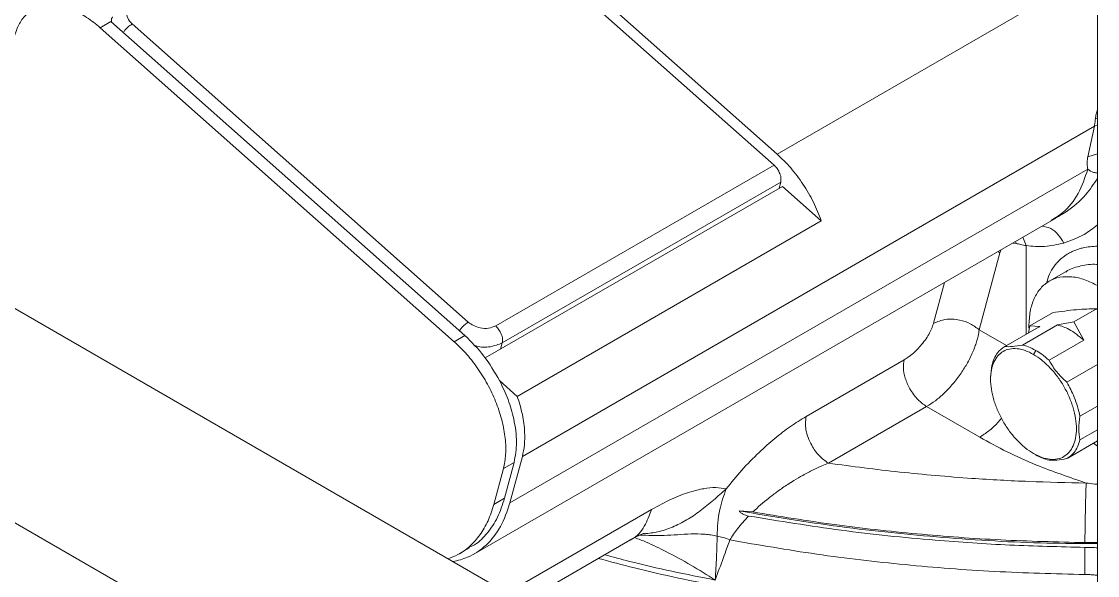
# Model space of a CAD drawing. Header units: millimetres. Extents: x 169 to 14583, y -399 to 10804.
# Drawn here: x 1877.9 to 2041.9, y 7629.6 to 7714 of the extents above; entities that cross this region are included whole.
import ezdxf

# ---------------------------------------------------------------- set-up
doc = ezdxf.new("R2010")
doc.units = ezdxf.units.MM
doc.header["$LTSCALE"] = 35

msp = doc.modelspace()

# ---------------------------------------------------------------- linework, layer by layer
at = {"color": 7, "linetype": 'Continuous', "lineweight": 18}
for p, q in [((2041.877, 7290.161), (2041.877, 8375.283)), ((1299.415, 7971.046), (1935.811, 7603.662)), ((2041.877, 7575.051), (1525.69, 7873.04)), ((1993.075, 7693.842), (1937.751, 7742.898)), ((1992.617, 7692.134), (1937.293, 7741.19)), ((1993.075, 7693.842), (2037.976, 7719.763)), ((1891.541, 7714.028), (1889.914, 7713.089)), ((1943.872, 7665.245), (1889.914, 7713.089)), ((1945.499, 7666.183), (1891.541, 7714.028)), ((1954.259, 7647.774), (2041.4, 7698.08)), ((2041.4, 7698.08), (2040.405, 7693.407)), ((2041.4, 7698.08), (2041.877, 7698.285)), ((2041.565, 7699.212), (2041.877, 7699.346)), ((2040.405, 7693.407), (2041.877, 7693.891)), ((1950.191, 7667.642), (1992.617, 7692.134)), ((1952.363, 7640.698), (2040.416, 7691.53)), ((1948.574, 7662.766), (1993.867, 7688.913)), ((1993.617, 7689.557), (1951.191, 7665.065)), ((1993.367, 7688.624), (1993.617, 7689.557)), ((1993.867, 7688.913), (1999.796, 7683.656)), ((1946.872, 7632.886), (2034.925, 7683.718)), ((1953.481, 7656.918), (1999.796, 7683.656)), ((2034.825, 7683.661), (2035.492, 7684.012)), ((2029.495, 7680.223), (2028.957, 7680.272)), ((2029.379, 7680.516), (2029.495, 7680.223)), ((2030.482, 7681.153), (2031.005, 7679.878)), ((2026.995, 7678.779), (2023.857, 7667.065)), ((2026.698, 7678.968), (2026.995, 7678.779)), ((2027.222, 7679.271), (2026.995, 7678.779)), ((2031.005, 7679.878), (2031.005, 7666.363)), ((2037.084, 7675.934), (2034.534, 7674.462)), ((2018.574, 7674.279), (2016.906, 7668.052)), ((2038.289, 7668.267), (2041.736, 7670.257)), ((2041.877, 7670.1), (2041.736, 7670.257)), ((2035.019, 7669.656), (2031.571, 7667.666)), ((2023.857, 7667.065), (2028.039, 7664.65)), ((2032.916, 7667.466), (2027.613, 7664.404)), ((2027.786, 7664.497), (2033.089, 7667.559)), ((2035.776, 7667.799), (2030.472, 7664.737)), ((2031.571, 7667.666), (2031.389, 7666.578)), ((2031.427, 7667.594), (2031.47, 7667.063)), ((2033.089, 7667.559), (2031.571, 7667.666)), ((2032.937, 7667.434), (2033.089, 7667.559)), ((2038.289, 7668.267), (2035.776, 7667.799)), ((2039.806, 7665.472), (2038.289, 7668.267)), ((1943.872, 7665.245), (1945.499, 7666.183)), ((2034.503, 7662.411), (2039.806, 7665.472)), ((1950.941, 7664.132), (1951.191, 7665.065)), ((2032.134, 7663.309), (2032.488, 7663.922)), ((2012.423, 7662.475), (1997.474, 7653.845)), ((2025.77, 7661.63), (2025.594, 7659.737)), ((2041.877, 7661.774), (2037.19, 7659.068)), ((1950.778, 7659.315), (1953.481, 7656.918)), ((2025.593, 7659.737), (2025.593, 7659.532)), ((2015.838, 7655.364), (2000.889, 7646.734)), ((2015.838, 7655.364), (2023.934, 7650.69)), ((2039.205, 7653.874), (2041.877, 7655.417)), ((2041.877, 7651.834), (2039.205, 7650.291)), ((2037.362, 7647.517), (2041.877, 7650.123)), ((2041.253, 7649.763), (2041.877, 7649.331)), ((1954.259, 7647.774), (1952.363, 7640.698)), ((2032.488, 7647.999), (2032.134, 7648.203)), ((1949.908, 7640.449), (1951.372, 7645.914)), ((1952.999, 7646.853), (1951.372, 7645.914)), ((1951.535, 7641.388), (1952.999, 7646.853)), ((1951.535, 7641.388), (1949.908, 7640.449)), ((1951.924, 7626.98), (1973.939, 7639.689)), ((1989.357, 7639.301), (1987.263, 7639.47)), ((1954.336, 7625.587), (1970.646, 7635.003)), ((2039.96, 7634.632), (2041.877, 7634.644)), ((1944.6, 7632.898), (1946.226, 7633.836))]:
    msp.add_line(p, q, dxfattribs=at)
at = {"color": 7, "linetype": 'Continuous', "lineweight": 18, "flags": 128}
msp.add_lwpolyline([(1946.02, 7668.234), (1917.334, 7693.671), (1894.795, 7713.657)], dxfattribs=at)
at = {"color": 7, "linetype": 'Continuous', "lineweight": 18}
for points, knots in [([(1889.914, 7713.089), (1889.237, 7713.643), (1887.876, 7714.756), (1885.776, 7715.851), (1883.735, 7716.499), (1881.832, 7716.599), (1880.132, 7716.177), (1878.714, 7715.22), (1877.576, 7713.836), (1877.141, 7712.562), (1876.924, 7711.928)], [0, 0, 0, 0, 0.1243718, 0.2499961, 0.3756026, 0.4999958, 0.624365, 0.7499603, 0.8755723, 1, 1, 1, 1]), ([(1894.795, 7713.657), (1894.535, 7713.947), (1894.017, 7714.526), (1893.906, 7715.451), (1894.208, 7716.209), (1894.647, 7716.535), (1894.867, 7716.698)], [0, 0, 0, 0, 0.2796532, 0.5592116, 0.779632, 1, 1, 1, 1]), ([(1891.799, 7714.743), (1891.713, 7714.571), (1891.575, 7714.296), (1891.678, 7713.987), (1891.717, 7713.872)], [0, 0, 0, 0, 0.6268992, 1, 1, 1, 1]), ([(1894.795, 7713.657), (1894.582, 7713.511), (1894.158, 7713.221), (1893.671, 7712.699), (1893.488, 7712.403), (1893.447, 7712.338)], [0, 0, 0, 0, 0.4384896, 0.8769792, 1, 1, 1, 1]), ([(2041.877, 7700.616), (2041.808, 7700.385), (2041.655, 7699.878), (2041.597, 7699.446), (2041.565, 7699.212)], [0, 0, 0, 0, 0.45798593, 1, 1, 1, 1]), ([(2041.565, 7699.212), (2041.54, 7698.992), (2041.495, 7698.599), (2041.429, 7698.239), (2041.4, 7698.08)], [0, 0, 0, 0, 0.5598938, 1, 1, 1, 1]), ([(1999.796, 7683.656), (1999.423, 7684.608), (1998.672, 7686.527), (1997.051, 7689.266), (1995.191, 7691.805), (1993.777, 7693.166), (1993.075, 7693.842)], [0, 0, 0, 0, 0.2481719, 0.4998145, 0.7516103, 1, 1, 1, 1]), ([(2040.405, 7693.407), (2040.37, 7693.214), (2040.297, 7692.814), (2040.27, 7692.159), (2040.361, 7691.769), (2040.416, 7691.53)], [0, 0, 0, 0, 0.2653143, 0.5502679, 1, 1, 1, 1]), ([(1993.617, 7689.557), (1993.645, 7689.78), (1993.701, 7690.227), (1993.456, 7691), (1993.077, 7691.668), (1992.77, 7691.979), (1992.617, 7692.134)], [0, 0, 0, 0, 0.27961896, 0.55923791, 0.77961896, 1, 1, 1, 1]), ([(2040.416, 7691.53), (2039.967, 7690.239), (2039.062, 7687.635), (2037.074, 7685.111), (2035.48, 7684.139), (2034.888, 7683.778)], [0, 0, 0, 0, 0.3822388, 0.770662, 1, 1, 1, 1]), ([(2040.416, 7691.53), (2040.681, 7691.334), (2041.087, 7691.033), (2041.673, 7690.963), (2041.877, 7690.939)], [0, 0, 0, 0, 0.6501792, 1, 1, 1, 1]), ([(2041.877, 7690.142), (2041.311, 7689.287), (2040.011, 7687.323), (2037.481, 7685.161), (2035.56, 7684.116), (2034.768, 7683.684)], [0, 0, 0, 0, 0.3117859, 0.7158495, 1, 1, 1, 1]), ([(2033.431, 7682.855), (2033.882, 7682.777), (2034.763, 7682.624), (2035.934, 7681.622), (2036.473, 7680.718), (2036.733, 7680.282)], [0, 0, 0, 0, 0.3531656, 0.6880485, 1, 1, 1, 1]), ([(2041.877, 7683.042), (2041.21, 7682.524), (2039.624, 7681.294), (2037.793, 7680.654), (2036.733, 7680.282)], [0, 0, 0, 0, 0.4209475, 1, 1, 1, 1]), ([(2031.005, 7679.878), (2030.725, 7679.934), (2030.226, 7680.033), (2029.718, 7680.165), (2029.495, 7680.223)], [0, 0, 0, 0, 0.559985, 1, 1, 1, 1]), ([(2036.733, 7680.282), (2035.769, 7680.052), (2033.883, 7679.602), (2031.95, 7679.788), (2031.005, 7679.878)], [0, 0, 0, 0, 0.5110404, 1, 1, 1, 1]), ([(2041.877, 7679.813), (2041.121, 7679.756), (2040.151, 7679.683), (2039.101, 7679.396), (2038.546, 7679.208), (2038.004, 7678.979), (2037.492, 7678.716), (2036.913, 7678.356), (2036.376, 7677.941), (2035.856, 7677.442), (2035.409, 7676.931), (2034.964, 7676.291), (2034.443, 7675.402), (2034.229, 7674.595), (2034.098, 7674.099)], [0, 0, 0, 0, 0.193301, 0.2475529, 0.3032289, 0.3603348, 0.4188757, 0.4740173, 0.5658853, 0.6256638, 0.6947034, 0.7730339, 0.8606812, 1, 1, 1, 1]), ([(2041.877, 7677.019), (2041.835, 7677.023), (2040.907, 7677.097), (2039.348, 7676.805), (2037.762, 7676.412), (2037.138, 7675.931), (2037.044, 7675.858)], [0, 0, 0, 0, 0.0216754, 0.4718034, 0.9201118, 1, 1, 1, 1]), ([(2041.877, 7673.792), (2041.239, 7674.117), (2039.904, 7674.798), (2037.953, 7675.197), (2036.1, 7675.146), (2034.486, 7674.544), (2033.159, 7673.447), (2032.187, 7671.869), (2031.545, 7669.928), (2031.466, 7668.37), (2031.427, 7667.594)], [0, 0, 0, 0, 0.1160243, 0.2428543, 0.3696572, 0.4952345, 0.6207858, 0.7475762, 0.8743863, 1, 1, 1, 1]), ([(2016.906, 7668.052), (2017.489, 7668.294), (2018.656, 7668.779), (2020.732, 7668.639), (2022.552, 7668.041), (2023.422, 7667.39), (2023.857, 7667.065)], [0, 0, 0, 0, 0.279619, 0.5592379, 0.779619, 1, 1, 1, 1]), ([(1944.677, 7666.912), (1944.79, 7667.077), (1945.029, 7667.427), (1945.522, 7667.904), (1945.854, 7668.124), (1946.02, 7668.234)], [0, 0, 0, 0, 0.310277, 0.6551385, 1, 1, 1, 1]), ([(1950.191, 7667.642), (1949.84, 7667.498), (1949.14, 7667.209), (1947.895, 7667.289), (1946.805, 7667.651), (1946.282, 7668.04), (1946.02, 7668.234)], [0, 0, 0, 0, 0.2796532, 0.5592116, 0.779632, 1, 1, 1, 1]), ([(2016.906, 7668.052), (2016.703, 7667.5), (2016.299, 7666.401), (2015.052, 7664.696), (2013.694, 7663.315), (2012.846, 7662.755), (2012.423, 7662.475)], [0, 0, 0, 0, 0.2818329, 0.5620832, 0.7814777, 1, 1, 1, 1]), ([(2023.857, 7667.065), (2023.808, 7666.746), (2023.716, 7666.151), (2023.479, 7665.269), (2023.223, 7664.505), (2022.807, 7663.446), (2022.147, 7662.09), (2021.097, 7660.4), (2019.895, 7658.824), (2018.559, 7657.406), (2017.189, 7656.216), (2016.284, 7655.645), (2015.838, 7655.364)], [0, 0, 0, 0, 0.0787955, 0.1471444, 0.2050424, 0.2524862, 0.3841308, 0.5033447, 0.6328017, 0.7586857, 0.8810614, 1, 1, 1, 1]), ([(2039.806, 7665.472), (2039.052, 7666.095), (2037.703, 7667.207), (2036.365, 7667.618), (2035.776, 7667.799)], [0, 0, 0, 0, 0.5595656, 1, 1, 1, 1]), ([(1945.499, 7666.183), (1946.502, 7665.195), (1948.509, 7663.217), (1950.022, 7660.615), (1950.778, 7659.315)], [0, 0, 0, 0, 0.5001221, 1, 1, 1, 1]), ([(1951.372, 7645.914), (1951.513, 7646.615), (1951.797, 7648.023), (1951.695, 7650.507), (1951.236, 7653.129), (1950.371, 7655.825), (1949.156, 7658.489), (1947.618, 7661.015), (1945.851, 7663.35), (1944.53, 7664.615), (1943.872, 7665.245)], [0, 0, 0, 0, 0.1243707, 0.24999504, 0.37560258, 0.49999574, 0.62436498, 0.74996023, 0.87557232, 1, 1, 1, 1]), ([(1951.191, 7665.065), (1950.612, 7664.831), (1949.453, 7664.363), (1947.784, 7664.381), (1946.977, 7664.674), (1946.853, 7664.719)], [0, 0, 0, 0, 0.4582009, 0.9164017, 1, 1, 1, 1]), ([(2032.134, 7663.309), (2031.708, 7663.527), (2030.852, 7663.965), (2029.618, 7664.221), (2028.475, 7664.189), (2027.48, 7663.818), (2026.662, 7663.141), (2026.059, 7662.17), (2025.677, 7660.964), (2025.552, 7659.557), (2025.677, 7658.004), (2026.059, 7656.358), (2026.662, 7654.69), (2027.479, 7653.069), (2028.475, 7651.549), (2029.617, 7650.198), (2030.852, 7649.028), (2031.708, 7648.477), (2032.134, 7648.203)], [0, 0, 0, 0, 0.0621722, 0.1249971, 0.1877971, 0.2499975, 0.3121613, 0.3749958, 0.4377945, 0.4999962, 0.56216, 0.6249946, 0.6877933, 0.7499949, 0.8121617, 0.8749644, 0.9377726, 1, 1, 1, 1]), ([(2025.77, 7661.63), (2026.007, 7662.341), (2026.431, 7663.612), (2027.371, 7664.226), (2027.786, 7664.497)], [0, 0, 0, 0, 0.55956562, 1, 1, 1, 1]), ([(2030.472, 7664.737), (2029.936, 7664.646), (2028.864, 7664.465), (2028.145, 7664.486), (2027.786, 7664.497)], [0, 0, 0, 0, 0.4999818, 1, 1, 1, 1]), ([(2032.488, 7663.922), (2032.105, 7664.124), (2031.422, 7664.485), (2030.763, 7664.66), (2030.472, 7664.737)], [0, 0, 0, 0, 0.5598915, 1, 1, 1, 1]), ([(2034.503, 7662.411), (2034.133, 7662.736), (2033.471, 7663.317), (2032.788, 7663.737), (2032.488, 7663.922)], [0, 0, 0, 0, 0.55989153, 1, 1, 1, 1]), ([(2012.423, 7662.475), (2012.36, 7662.085), (2012.227, 7661.263), (2012.532, 7659.685), (2013.282, 7657.954), (2014.455, 7656.34), (2015.394, 7655.677), (2015.838, 7655.364)], [0, 0, 0, 0, 0.1731631, 0.3647482, 0.564923, 0.7940989, 1, 1, 1, 1]), ([(2032.134, 7648.203), (2032.56, 7647.985), (2033.416, 7647.547), (2034.65, 7647.292), (2035.793, 7647.324), (2036.788, 7647.695), (2037.606, 7648.372), (2038.209, 7649.343), (2038.591, 7650.548), (2038.717, 7651.956), (2038.591, 7653.509), (2038.209, 7655.155), (2037.606, 7656.823), (2036.789, 7658.444), (2035.794, 7659.964), (2034.651, 7661.315), (2033.417, 7662.485), (2032.56, 7663.035), (2032.134, 7663.309)], [0, 0, 0, 0, 0.06217222, 0.12499711, 0.18779711, 0.24999747, 0.3121613, 0.37499582, 0.43779453, 0.4999962, 0.56216003, 0.62499455, 0.68779326, 0.74999492, 0.81216174, 0.87496444, 0.9377726, 1, 1, 1, 1]), ([(2037.19, 7659.068), (2036.654, 7659.574), (2035.582, 7660.587), (2034.863, 7661.803), (2034.503, 7662.411)], [0, 0, 0, 0, 0.4999812, 1, 1, 1, 1]), ([(1952.999, 7646.853), (1953.175, 7647.85), (1953.528, 7649.845), (1953.08, 7653.211), (1952.16, 7656.423), (1951.239, 7658.351), (1950.778, 7659.315)], [0, 0, 0, 0, 0.27985357, 0.55970715, 0.77985357, 1, 1, 1, 1]), ([(2039.205, 7653.874), (2038.968, 7654.859), (2038.544, 7656.619), (2037.604, 7658.319), (2037.19, 7659.068)], [0, 0, 0, 0, 0.5595656, 1, 1, 1, 1]), ([(1953.481, 7656.918), (1953.769, 7655.985), (1954.345, 7654.119), (1954.643, 7651.629), (1954.624, 7649.487), (1954.381, 7648.345), (1954.259, 7647.774)], [0, 0, 0, 0, 0.2799179, 0.5598359, 0.7799179, 1, 1, 1, 1]), ([(1997.474, 7653.845), (1996.687, 7653.36), (1995.121, 7652.395), (1992.705, 7650.528), (1990.196, 7648.304), (1987.663, 7645.724), (1986.092, 7643.782), (1985.322, 7642.83)], [0, 0, 0, 0, 0.1896284, 0.3775671, 0.5674234, 0.7880004, 1, 1, 1, 1]), ([(1997.474, 7653.845), (1997.406, 7653.182), (1997.269, 7651.856), (1998.169, 7649.574), (1999.462, 7647.754), (2000.413, 7647.074), (2000.889, 7646.734)], [0, 0, 0, 0, 0.2794808, 0.5589617, 0.7794808, 1, 1, 1, 1]), ([(2039.205, 7650.291), (2039.117, 7650.837), (2038.94, 7651.93), (2039.117, 7653.226), (2039.205, 7653.874)], [0, 0, 0, 0, 0.5000117, 1, 1, 1, 1]), ([(2027.249, 7653.601), (2027.049, 7653.354), (2026.447, 7652.61), (2025.319, 7651.589), (2024.396, 7650.99), (2023.934, 7650.69)], [0, 0, 0, 0, 0.1994143, 0.5997072, 1, 1, 1, 1]), ([(2023.934, 7650.69), (2025.307, 7649.936), (2028.051, 7648.428), (2033.387, 7646.015), (2037.586, 7644.586), (2040.152, 7643.713)], [0, 0, 0, 0, 0.2800487, 0.5600999, 1, 1, 1, 1]), ([(2039.205, 7650.291), (2038.968, 7649.58), (2038.544, 7648.309), (2037.604, 7647.694), (2037.19, 7647.424)], [0, 0, 0, 0, 0.5595656, 1, 1, 1, 1]), ([(2034.503, 7647.184), (2034.133, 7647.286), (2033.471, 7647.469), (2032.788, 7647.837), (2032.488, 7647.999)], [0, 0, 0, 0, 0.5598915, 1, 1, 1, 1]), ([(2034.503, 7647.184), (2034.863, 7647.173), (2035.582, 7647.151), (2036.654, 7647.333), (2037.19, 7647.424)], [0, 0, 0, 0, 0.4999818, 1, 1, 1, 1]), ([(2000.889, 7646.734), (2000.548, 7646.597), (1999.782, 7646.289), (1998.478, 7645.68), (1997.058, 7644.938), (1995.763, 7644.18), (1994.473, 7643.369), (1993.191, 7642.486), (1991.359, 7641.115), (1990.154, 7640.022), (1989.357, 7639.301)], [0, 0, 0, 0, 0.0865458, 0.1940321, 0.3262996, 0.4404138, 0.5180955, 0.6519155, 0.7701246, 1, 1, 1, 1]), ([(2000.889, 7646.734), (2004.501, 7646.257), (2011.725, 7645.302), (2021.943, 7644.437), (2031.425, 7643.896), (2037.243, 7643.774), (2040.152, 7643.713)], [0, 0, 0, 0, 0.280026, 0.5599919, 0.7799786, 1, 1, 1, 1]), ([(1985.322, 7642.83), (1984.676, 7642.256), (1983.383, 7641.107), (1981.368, 7639.427), (1979.292, 7638.023), (1977.13, 7636.949), (1974.974, 7636.226), (1973.519, 7636.056), (1972.836, 7635.976)], [0, 0, 0, 0, 0.16952579, 0.33937391, 0.50936094, 0.6793913, 0.8494317, 1, 1, 1, 1]), ([(1985.322, 7642.83), (1984.809, 7642.913), (1983.77, 7643.082), (1981.89, 7642.901), (1979.645, 7642.354), (1976.99, 7641.346), (1974.967, 7640.247), (1973.939, 7639.689)], [0, 0, 0, 0, 0.1757015, 0.3557509, 0.5425079, 0.7676891, 1, 1, 1, 1]), ([(1983.938, 7635.616), (1983.984, 7636.962), (1984.067, 7639.367), (1984.939, 7641.771), (1985.322, 7642.83)], [0, 0, 0, 0, 0.5599173, 1, 1, 1, 1]), ([(2040.152, 7643.713), (2040.131, 7643.092), (2040.087, 7641.827), (2040.032, 7639.379), (2039.988, 7636.921), (2039.969, 7635.387), (2039.96, 7634.632)], [0, 0, 0, 0, 0.2757315, 0.5610422, 0.7842685, 1, 1, 1, 1]), ([(2040.152, 7643.713), (2040.591, 7643.653), (2041.162, 7643.575), (2041.743, 7643.543), (2041.877, 7643.535)], [0, 0, 0, 0, 0.7683837, 1, 1, 1, 1]), ([(1952.363, 7640.698), (1951.931, 7639.429), (1951.065, 7636.89), (1948.817, 7634.127), (1946.323, 7632.379), (1944.435, 7631.925), (1943.675, 7631.742)], [0, 0, 0, 0, 0.2722298, 0.5444597, 0.8166895, 1, 1, 1, 1]), ([(1946.173, 7633.935), (1946.443, 7634.051), (1947.522, 7634.515), (1948.97, 7636.074), (1950.565, 7638.393), (1951.211, 7640.39), (1951.535, 7641.388)], [0, 0, 0, 0, 0.0999317, 0.3999545, 0.6999772, 1, 1, 1, 1]), ([(1942.912, 7632.182), (1943.428, 7632.368), (1944.653, 7632.81), (1946.3, 7634.04), (1947.844, 7635.774), (1949.096, 7637.891), (1949.638, 7639.598), (1949.908, 7640.449)], [0, 0, 0, 0, 0.1536062, 0.3646789, 0.5767529, 0.7888335, 1, 1, 1, 1]), ([(1973.939, 7639.689), (1973.607, 7638.8), (1972.924, 7636.974), (1971.689, 7635.465), (1970.744, 7635.12), (1970.611, 7635.071)], [0, 0, 0, 0, 0.4496662, 0.9227874, 1, 1, 1, 1]), ([(2041.877, 7634.506), (2039.311, 7634.507), (2031.432, 7634.511), (2018.296, 7635.339), (2002.577, 7636.908), (1992.368, 7638.616), (1987.263, 7639.47)], [0, 0, 0, 0, 0.1386919, 0.4257946, 0.7128973, 1, 1, 1, 1]), ([(1987.263, 7639.47), (1987.36, 7639.372), (1987.55, 7639.179), (1988.034, 7638.86), (1988.449, 7638.754), (1988.732, 7638.683)], [0, 0, 0, 0, 0.24723406, 0.48672118, 1, 1, 1, 1]), ([(1988.732, 7638.683), (1988.13, 7638.04), (1986.99, 7636.821), (1986.226, 7635.611), (1985.865, 7635.039)], [0, 0, 0, 0, 0.5275145, 1, 1, 1, 1]), ([(1988.732, 7638.683), (1993.408, 7637.919), (2002.759, 7636.393), (2016.097, 7635.019), (2028.509, 7634.174), (2036.138, 7634), (2039.952, 7633.913)], [0, 0, 0, 0, 0.2799883, 0.5599766, 0.7799883, 1, 1, 1, 1]), ([(1970.657, 7635.009), (1971.025, 7635.213), (1971.692, 7635.583), (1972.361, 7635.883), (1972.695, 7636.015), (1972.859, 7636.061), (1972.82, 7636.051), (1972.813, 7636.05)], [0, 0, 0, 0, 0.3297951, 0.597504, 0.8082439, 0.9666935, 1, 1, 1, 1]), ([(1972.137, 7635.775), (1973.381, 7635.732), (1975.95, 7635.645), (1979.273, 7635.975), (1981.355, 7635.963), (1982.356, 7635.885), (1983.019, 7635.816), (1983.619, 7635.685), (1983.938, 7635.616)], [0, 0, 0, 0, 0.3192572, 0.6594667, 0.8298241, 0.8398541, 0.9149342, 1, 1, 1, 1]), ([(1971.367, 7635.392), (1971.953, 7635.172), (1973.554, 7634.57), (1976.433, 7633.139), (1979.959, 7631.231), (1982.406, 7629.702), (1983.643, 7628.929)], [0, 0, 0, 0, 0.1421662, 0.3881462, 0.6908404, 1, 1, 1, 1]), ([(1983.643, 7628.929), (1983.711, 7630.129), (1983.842, 7632.421), (1983.907, 7634.585), (1983.938, 7635.616)], [0, 0, 0, 0, 0.5240057, 1, 1, 1, 1]), ([(1983.643, 7628.929), (1984.056, 7630.068), (1984.794, 7632.104), (1985.538, 7634.142), (1985.865, 7635.039)], [0, 0, 0, 0, 0.5600021, 1, 1, 1, 1]), ([(1985.865, 7635.039), (1985.511, 7635.181), (1984.879, 7635.435), (1984.226, 7635.56), (1983.938, 7635.616)], [0, 0, 0, 0, 0.56, 1, 1, 1, 1]), ([(1966.806, 7632.785), (1968.052, 7632.444), (1973.512, 7630.949), (1979.23, 7629.809), (1983.643, 7628.929)], [0, 0, 0, 0, 0.2283376, 1, 1, 1, 1]), ([(2039.952, 7633.913), (2040.229, 7633.907), (2040.799, 7633.895), (2041.441, 7633.867), (2041.806, 7633.844), (2041.877, 7633.839)], [0, 0, 0, 0, 0.4302118, 0.8890225, 1, 1, 1, 1]), ([(2041.877, 7622.417), (2041.742, 7622.415), (2036.805, 7622.345), (2027.066, 7622.785), (2012.767, 7623.79), (1998.64, 7625.483), (1984.802, 7627.803), (1973.835, 7630.057), (1967.67, 7631.737), (1965.849, 7632.233)], [0, 0, 0, 0, 0.00519132, 0.18875944, 0.37232756, 0.55589568, 0.73946379, 0.92303191, 1, 1, 1, 1]), ([(2039.93, 7629.777), (2040.131, 7629.772), (2040.56, 7629.763), (2041.21, 7629.728), (2041.657, 7629.689), (2041.877, 7629.67)], [0, 0, 0, 0, 0.3091354, 0.65951745, 1, 1, 1, 1])]:
    msp.add_open_spline(points, degree=3, knots=knots, dxfattribs=at)
for points in [[(2041.736, 7670.257), (2040.756, 7670.237), (2038.795, 7670.198), (2036.277, 7669.837), (2035.019, 7669.656)], [(1951.191, 7665.065), (1951.218, 7665.262), (1951.273, 7665.656), (1951.078, 7666.388), (1950.711, 7667.104), (1950.364, 7667.463), (1950.191, 7667.642)], [(1989.357, 7639.301), (1993.481, 7638.629), (2001.728, 7637.284), (2014.363, 7635.899), (2027.117, 7634.942), (2035.679, 7634.736), (2039.96, 7634.632)], [(1985.865, 7635.039), (1990.258, 7634.279), (1999.045, 7632.759), (2012.543, 7631.195), (2026.184, 7630.117), (2035.348, 7629.89), (2039.93, 7629.777)], [(2039.93, 7629.777), (2039.931, 7630.418), (2039.933, 7631.7), (2039.946, 7633.175), (2039.952, 7633.913)]]:
    msp.add_open_spline(points, degree=3, dxfattribs=at)

doc.saveas('drawing.dxf')
